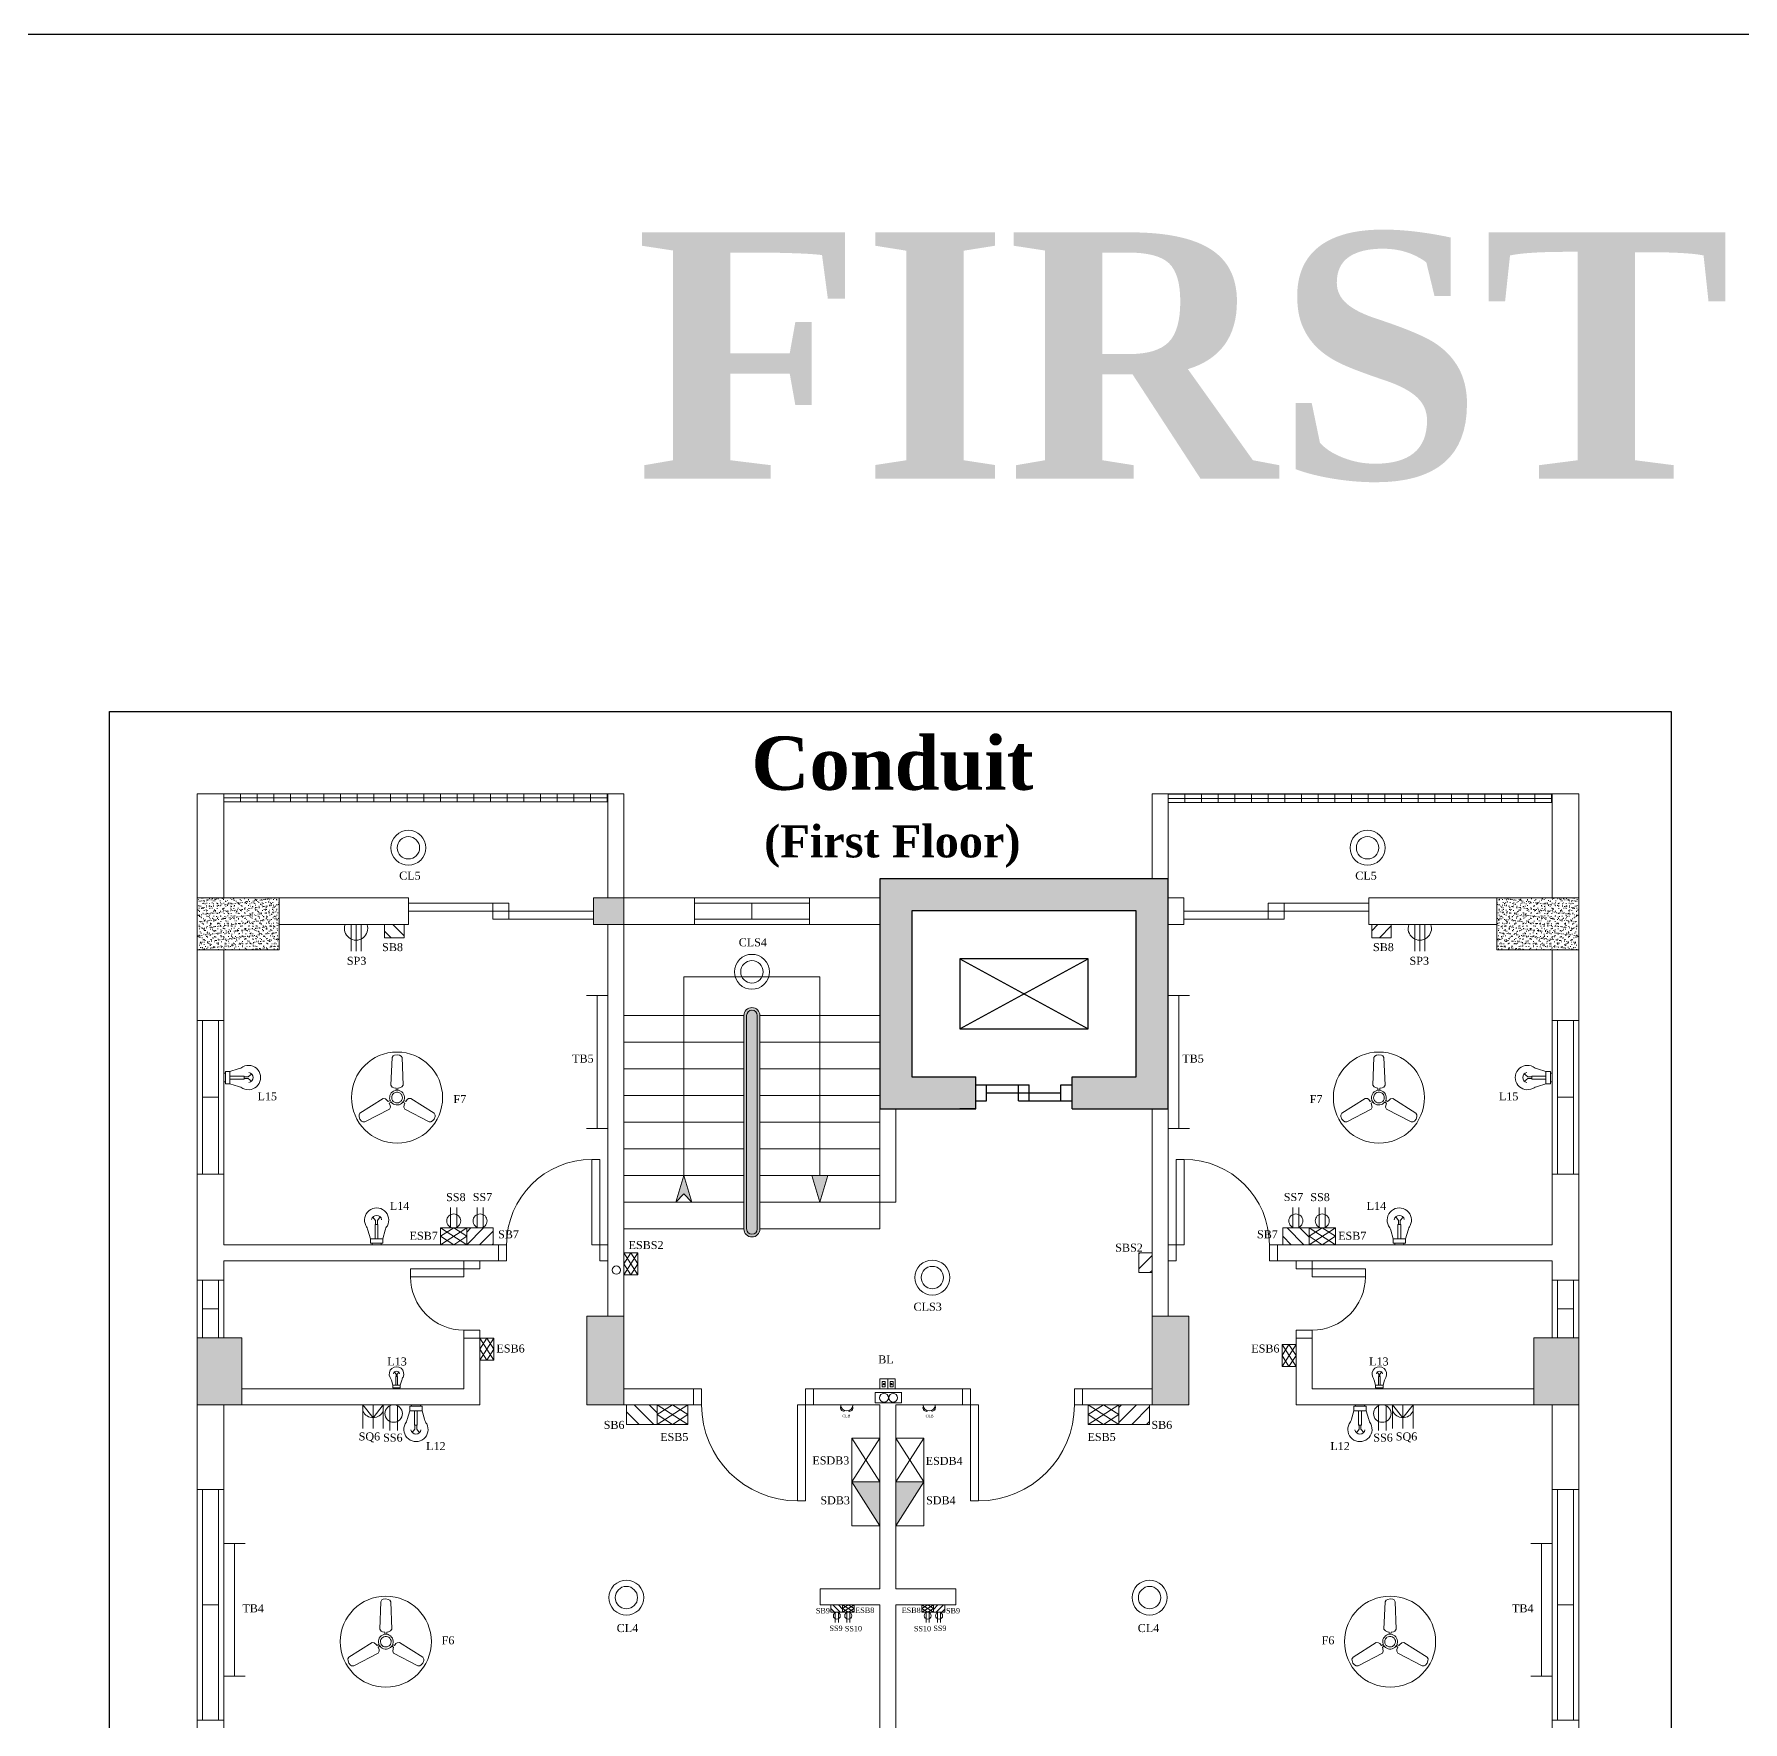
# Model space of a CAD drawing. Header units: inches. Extents: x -5775 to 2930, y 591 to 3437.
# Drawn here: x -4379 to -3738, y 1189 to 1822 of the extents above; entities that cross this region are included whole.
import ezdxf

# ---------------------------------------------------------------- set-up
doc = ezdxf.new("R2010")
doc.units = ezdxf.units.IN
doc.header["$LTSCALE"] = 20
doc.header["$MEASUREMENT"] = 0
doc.layers.get('0').update_dxf_attribs({"lineweight": 5})
for name, color, linetype, lineweight in [('apps', 6, 'Continuous', 5), ('Baranda', 251, 'Continuous', 5), ('Door', 32, 'Continuous', 5), ('Feature', 6, 'Continuous', 5), ('Fitting', 6, 'Continuous', 5), ('Pillar', 250, 'Continuous', 5), ('Stair', 65, 'Continuous', 5), ('Stair Handle', 39, 'Continuous', 5), ('Window', 32, 'Continuous', 5)]:
    doc.layers.add(name, color=color, linetype=linetype, lineweight=lineweight)
for name, color, linetype in [('Box Text', 25, 'Continuous'), ('Lift', 59, 'Continuous'), ('SpecialText', 4, 'Continuous'), ('Text', 250, 'Continuous')]:
    doc.layers.add(name, color=color, linetype=linetype)
doc.styles.get("Standard").update_dxf_attribs({"font": 'times.ttf', "height": 6})
pattern_1 = [(37.5, (-4061.4333, 1418.8442), (-0.11024, 3.37194), [0, -2.66, 0, -2.975, 0, -2.84375]), (7.5, (-4061.4333, 1418.844), (3.09711, 4.93876), [0, -1.435, 0, -2.3975, 0, -0.91875]), (327.5, (-4063.5858, 1418.8442), (5.44975, 0.009903), [0, -0.875, 0, -3.15, 0, -4.1125]), (317.5, (-4063.586, 1418.844), (5.26072, 1.53593), [0, -0.4375, 0, -2.065, 0, -2.3625])]
pattern_2 = [(315, (-205.471, 325.089), (3.977476, 3.977476), [])]

# ---------------------------------------------------------------- blocks, each defined once
blk = doc.blocks.new('Window1')
at = {"layer": 'Window'}
for p, q in [((36, 10), (-36, 10)), ((-36, 10), (-36, 0)), ((36, 8), (-36, 8)), ((0, 2), (0, 8)), ((36, 0), (36, 10)), ((-36, 2), (36, 2)), ((-36, 0), (36, 0))]:
    blk.add_line(p, q, dxfattribs=at)
blk = doc.blocks.new('Door2')
at = {"layer": 'Door'}
for points in [[(-6, 6), (-3, 6), (-3, 42), (-6, 42)], [(-45, 0), (-42, 0), (-42, 6), (-45, 6)], [(-3, 0), (0, 0), (0, 6), (-3, 6)]]:
    blk.add_lwpolyline(points, close=True, dxfattribs=at)
blk.add_arc((-6, 6), 36, 90, 180, dxfattribs=at)
blk = doc.blocks.new('Door4')
at = {"layer": 'Door'}
for points in [[(0, -3), (0, 0), (-6, 0), (-6, -3)], [(-26, -6), (-6, -6), (-6, -3), (-26, -3)], [(0, -29), (0, -26), (-6, -26), (-6, -29)]]:
    blk.add_lwpolyline(points, close=True, dxfattribs=at)
blk.add_arc((-6, -6), 20, 180, 270, dxfattribs=at)
blk = doc.blocks.new('Door1')
at = {"layer": 'Door'}
for points in [[(-6, 6), (-3, 6), (-3, 38), (-6, 38)], [(-41, 0), (-38, 0), (-38, 6), (-41, 6)], [(-3, 0), (0, 0), (0, 6), (-3, 6)]]:
    blk.add_lwpolyline(points, close=True, dxfattribs=at)
blk.add_arc((-6, 6), 32, 90, 180, dxfattribs=at)
blk = doc.blocks.new('Fan')
at = {"layer": 'apps'}
blk.add_circle((0, 0), 17.79, dxfattribs=at)
at = {"layer": 'Feature'}
for p, q in [((-1.94, 15.59), (-2.4, 4.83)), ((-1.53, 16.32), (-1.94, 15.59)), ((-1.01, 16.59), (-1.53, 16.32)), ((0, 16.75), (-1.01, 16.59)), ((0.92, 16.52), (0, 16.75)), ((1.59, 16.23), (0.92, 16.52)), ((1.95, 15.59), (1.59, 16.23)), ((2.39, 4.84), (1.95, 15.59)), ((-2.4, 4.83), (-1.88, 4.1)), ((-1.88, 4.1), (-1.31, 3.82)), ((-1.31, 3.82), (-0.36, 3.69)), ((-0.36, 3.69), (-0.35, 2.87)), ((0.37, 3.71), (0.98, 3.86)), ((0.37, 2.87), (0.37, 3.71)), ((0.98, 3.86), (1.83, 4.18)), ((1.83, 4.18), (2.39, 4.84)), ((-14.48, -6.11), (-14.85, -6.74)), ((-5.38, -0.35), (-14.48, -6.11)), ((-12.53, -9.47), (-2.99, -4.5)), ((-4.53, -0.5), (-5.38, -0.35)), ((-3.83, -1.08), (-4.53, -0.5)), ((-3.4, -1.54), (-3.83, -1.08)), ((-2.67, -1.11), (-3.4, -1.54)), ((-3.02, -2.16), (-2.31, -1.73)), ((-2.65, -3.04), (-3.02, -2.16)), ((-2.99, -4.5), (-2.61, -3.68)), ((-2.61, -3.68), (-2.65, -3.04)), ((2.3, -1.75), (3.03, -2.18)), ((3.38, -1.53), (2.66, -1.13)), ((2.85, -2.77), (2.7, -3.68)), ((2.7, -3.68), (3, -4.49)), ((3.03, -2.18), (2.85, -2.77)), ((3, -4.49), (12.53, -9.49)), ((3.96, -0.77), (3.38, -1.53)), ((4.49, -0.42), (3.96, -0.77)), ((5.39, -0.34), (4.49, -0.42)), ((14.47, -6.11), (5.39, -0.34)), ((14.9, -6.83), (14.47, -6.11)), ((-14.85, -6.74), (-14.76, -7.47)), ((-14.76, -7.47), (-14.51, -8.37)), ((-14.51, -8.37), (-13.86, -9.17)), ((-13.86, -9.17), (-13.37, -9.49)), ((-13.37, -9.49), (-12.53, -9.47)), ((12.53, -9.49), (13.26, -9.5)), ((13.26, -9.5), (13.85, -9.05)), ((13.85, -9.05), (14.5, -8.38)), ((14.5, -8.38), (14.87, -7.42)), ((14.87, -7.42), (14.9, -6.83))]:
    blk.add_line(p, q, dxfattribs=at)
blk.add_ellipse((0, 0), major_axis=(-2.25, -1.81), ratio=1, start_param=0.1099272146712063, end_param=6.393112521850792, dxfattribs=at)
blk.add_open_spline([(-1.48, -1.48), (-1.33, -1.62), (-1.16, -1.75), (-0.67, -2.01), (-0.32, -2.09), (0.38, -2.08), (0.73, -1.99), (1.33, -1.65), (1.59, -1.4), (1.96, -0.8), (2.07, -0.46), (2.1, 0.24), (2.03, 0.59), (1.73, 1.22), (1.5, 1.49), (0.93, 1.9), (0.6, 2.03), (-0.09, 2.12), (-0.45, 2.07), (-1.1, 1.81), (-1.39, 1.6), (-1.83, 1.06), (-1.99, 0.73), (-2.12, 0.05), (-2.09, -0.31), (-1.89, -0.96), (-1.71, -1.25), (-1.48, -1.48)], degree=3, knots=[0.109927, 0.109927, 0.109927, 0.109927, 0.4073, 0.4073, 0.908424, 0.908424, 1.409547, 1.409547, 1.91067, 1.91067, 2.411794, 2.411794, 2.912917, 2.912917, 3.414041, 3.414041, 3.915164, 3.915164, 4.416287, 4.416287, 4.917411, 4.917411, 5.418534, 5.418534, 5.919658, 5.919658, 6.393113, 6.393113, 6.393113, 6.393113], dxfattribs=at)
blk = doc.blocks.new('Bulb')
at = {"layer": 'Feature'}
for p, q in [((-2.03, -0.08), (-2.64, -0.08)), ((-2.64, -0.08), (-2.64, -1.8)), ((-2.64, -1.8), (1.98, -1.8)), ((-0.85, -1.8), (-0.85, -7.14)), ((0.23, -7.14), (0.19, -1.8)), ((1.98, -0.08), (1.3, -0.08)), ((1.98, -1.8), (1.98, -0.08)), ((-0.65, -8.62), (-1.71, -9.96)), ((-0.85, -7.14), (0.23, -7.14)), ((-0.65, -7.14), (-0.65, -8.62)), ((0.02, -7.14), (0.02, -8.62)), ((0.02, -8.62), (1.03, -9.88))]:
    blk.add_line(p, q, dxfattribs=at)
blk.add_lwpolyline([(-2.03, 0.48), (1.3, 0.48), (1.3, -0.08), (-2.03, -0.08)], close=True, dxfattribs=at)
for centre, radius, start, end in [((-7.1, -4.32), 3.57, 319.3254, 349.89892), ((7.2, -4.26), 4.27, 189.39451, 214.76339), ((-0.36, -8.77), 4.55, 152.26004, 27.13295), ((-0.35, -8.62), 1.9, 189.2667, 350.32038)]:
    blk.add_arc(centre, radius, start, end, dxfattribs=at)
at = {"layer": 'Fitting'}
for p, q in [((-2.64, -1.8), (-3.59, -4.95)), ((1.98, -1.8), (2.99, -4.96))]:
    blk.add_line(p, q, dxfattribs=at)
blk = doc.blocks.new('Tube Light')
at = {"layer": 'Feature'}
for p, q in [((-4, 0), (-8, 0)), ((-8, 0), (0, 0)), ((-4, -26.55), (-4, 0)), ((-4, 0), (-4, -49.79)), ((-4, -49.79), (-8, -49.79)), ((-8, -49.79), (0, -49.79)), ((-7, -49.79), (-7, -49.79))]:
    blk.add_line(p, q, dxfattribs=at)
blk = doc.blocks.new('Main Distribution Board')
at = {"layer": 'Feature'}
for p, q in [((0, 0), (-10.5, -16.45)), ((-10.5, 0), (0, -16.45))]:
    blk.add_line(p, q, dxfattribs=at)
at = {"layer": 'Fitting'}
for p, q in [((-10.5, -16.45), (-10.5, 0)), ((-10.5, 0), (0, 0)), ((0, 0), (0, -7.11)), ((0, -7.11), (0, -16.45)), ((0, -16.45), (-10.5, -16.45))]:
    blk.add_line(p, q, dxfattribs=at)
blk = doc.blocks.new('Meter Board')
at = {"layer": 'Feature', "color": 5}
blk.add_blockref('Main Distribution Board', (0, 0), dxfattribs=at)
blk = doc.blocks.new('Combined SBEMSB')
at = {"layer": 'Feature'}
h = blk.add_hatch(dxfattribs=at)
h.set_pattern_fill('ANSI31', color=256, scale=45, angle=270, style=0)
h.set_pattern_definition(pattern_2)
h.paths.add_polyline_path([(-10.5, -16.5), (0, -16.5), (0, -7.1), (0, 0), (-10.5, 0)])
at = {"layer": 'apps'}
for p, q in [((-10.5, -24.7), (-5.3, -16.5)), ((-5.3, -16.5), (0, -24.7)), ((-5.3, -32.9), (-10.5, -24.7)), ((0, -24.7), (-5.3, -32.9))]:
    blk.add_line(p, q, dxfattribs=at)
at = {"layer": 'Feature'}
for p, q in [((-10.5, -16.5), (-10.5, 0)), ((-10.5, 0), (0, 0)), ((0, 0), (0, -7.1)), ((-23.3, -6.3), (-10.9, -6.3)), ((-23.3, -10.1), (-10.9, -10.1)), ((-14.9, -6.3), (-18.8, -6.3)), ((-14.9, -10.1), (-18.8, -10.1)), ((0, -7.1), (0, -16.5)), ((0, -16.5), (-10.5, -16.5)), ((-23.3, -22.8), (-10.9, -22.8)), ((-23.3, -26.6), (-10.9, -26.6)), ((-14.9, -22.8), (-18.8, -22.8)), ((-14.9, -26.6), (-18.8, -26.6))]:
    blk.add_line(p, q, dxfattribs=at)
for centre in [(-14.9, -8.2), (-14.9, -24.7)]:
    blk.add_ellipse(centre, major_axis=(3.09, 3.09), ratio=1, start_param=2.35619449019234, end_param=8.639379797371927, dxfattribs=at)
at = {"layer": 'Feature', "color": 5}
blk.add_blockref('Meter Board', (0, -16.5), dxfattribs=at)
blk = doc.blocks.new('com2')
at = {"layer": 'Feature'}
h = blk.add_hatch(dxfattribs=at)
h.set_pattern_fill('ANSI31', color=256, scale=45, angle=270, style=0)
h.set_pattern_definition(pattern_2)
h.paths.add_polyline_path([(-10.5, -16.45), (0, -16.45), (0, -7.11), (0, 0), (-10.5, 0)])
at = {"layer": 'apps'}
for p, q in [((-10.5, -24.68), (-5.25, -16.45)), ((-5.25, -16.45), (0, -24.68)), ((-5.25, -32.91), (-10.5, -24.68)), ((0, -24.68), (-5.25, -32.91))]:
    blk.add_line(p, q, dxfattribs=at)
at = {"layer": 'Feature'}
for p, q in [((-10.5, -16.45), (-10.5, 0)), ((-10.5, 0), (0, 0)), ((0, 0), (0, -7.11)), ((0, -7.11), (0, -16.45)), ((0, -16.45), (-10.5, -16.45))]:
    blk.add_line(p, q, dxfattribs=at)
at = {"layer": 'Feature', "color": 5}
blk.add_blockref('Meter Board', (0, -16.45), dxfattribs=at)
blk = doc.blocks.new('Lower Socket')
at = {"layer": 'Feature'}
for p, q in [((-10, -2.23), (0.01, -2.23)), ((-5.82, -4.12), (-10, -4.12)), ((-10, -6.01), (0.01, -6.01)), ((0.01, -4.12), (-5.82, -4.12)), ((-1.45, -6.01), (-5.39, -6.01)), ((-1.45, -2.23), (-5.38, -2.23)), ((0.01, 0), (0.01, -8.24))]:
    blk.add_line(p, q, dxfattribs=at)
blk.add_ellipse((-1.45, -4.12), major_axis=(3.09, 3.09), ratio=1, start_param=6.728827, end_param=10.549932, dxfattribs=at)
blk = doc.blocks.new('ESDB')
at = {"layer": 'apps'}
blk.add_hatch(color=256, dxfattribs=at).paths.add_polyline_path([(0, 0), (-10.5, 0), (0, -16.45), (0, -7.11)])
at = {"layer": 'Feature'}
blk.add_line((-10.5, 0), (0, -16.45), dxfattribs=at)
at = {"layer": 'Fitting'}
for p, q in [((-10.5, -16.45), (-10.5, 0)), ((-10.5, 0), (0, 0)), ((0, 0), (0, -7.11)), ((0, -7.11), (0, -16.45)), ((0, -16.45), (-10.5, -16.45))]:
    blk.add_line(p, q, dxfattribs=at)
blk = doc.blocks.new('Switch Board')
at = {"layer": 'Feature'}
h = blk.add_hatch(dxfattribs=at)
h.set_pattern_fill('ANSI31', color=256, scale=45, angle=270, style=0)
h.set_pattern_definition(pattern_2)
h.paths.add_polyline_path([(-10.5, -16.45), (0, -16.45), (0, -7.11), (0, 0), (-10.5, 0)])
for p, q in [((-10.5, -16.45), (-10.5, 0)), ((-10.5, 0), (0, 0)), ((0, 0), (0, -7.11)), ((0, -7.11), (0, -16.45)), ((0, -16.45), (-10.5, -16.45))]:
    blk.add_line(p, q, dxfattribs=at)
blk = doc.blocks.new('2 Pin')
at = {"layer": 'Feature'}
for p, q in [((-12.83, 1.98), (-0.43, 1.98)), ((-4.37, 1.98), (-8.3, 1.98)), ((-12.83, -1.8), (-0.43, -1.8)), ((-4.37, -1.8), (-8.31, -1.8))]:
    blk.add_line(p, q, dxfattribs=at)
blk.add_ellipse((-4.37, 0.08), major_axis=(3.09, 3.09), ratio=1, start_param=2.35619449019234, end_param=8.639379797371927, dxfattribs=at)
blk = doc.blocks.new('Celling Fan')
at = {"layer": 'Feature', "lineweight": 5}
blk.add_ellipse((0, 0), major_axis=(3.09, 3.09), ratio=1, start_param=2.35619449019234, end_param=8.639379797371927, dxfattribs=at)
at = {"layer": 'Fitting'}
blk.add_circle((0, 0), 2.8, dxfattribs=at)
blk = doc.blocks.new('SDB')
at = {"layer": 'Feature', "color": 5}
blk.add_blockref('Main Distribution Board', (5.25, 8.23), dxfattribs=at)
blk = doc.blocks.new('Q')
at = {"layer": 'apps'}
h = blk.add_hatch(color=256, dxfattribs=at)
edge = h.paths.add_edge_path()
edge.add_line((-3.19, 0), (-3.47, 0))
edge.add_ellipse((-0.02, -0.53), major_axis=(-2.47, 2.47), ratio=1, start_angle=396.2697, end_angle=429.8093)
edge.add_line((-3.19, -2), (-3.19, 0))
edge = h.paths.add_edge_path()
edge.add_ellipse((-0.02, -0.53), major_axis=(-2.47, 2.47), ratio=1, start_angle=561.4193, end_angle=593.8721)
edge.add_line((3.44, 0.01), (3.19, 0.01))
edge.add_line((3.19, 0.01), (3.19, -1.93))
blk.add_line((-3.19, 0), (3.19, 0), dxfattribs=at)
at = {"layer": 'Feature'}
for p, q in [((-0.02, -4.03), (3.19, 0)), ((3.19, -7.37), (3.19, 0)), ((-3.19, -7.37), (-3.19, 0)), ((-3.19, 0), (-0.02, -4.03)), ((-0.02, 0), (-0.02, -4.03)), ((-0.02, -4.03), (-0.02, -7.37))]:
    blk.add_line(p, q, dxfattribs=at)
blk.add_ellipse((-0.02, -0.53), major_axis=(-2.47, 2.47), ratio=1, start_param=7.501587, end_param=9.798615, dxfattribs=at)
blk = doc.blocks.new('E Switch Board')
at = {"layer": 'apps'}
for p, q in [((-10.5, -8.2), (-5.3, 0)), ((-5.3, 0), (0, -8.2)), ((-5.3, -16.5), (-10.5, -8.2)), ((0, -8.2), (-5.3, -16.5))]:
    blk.add_line(p, q, dxfattribs=at)
at = {"layer": 'Feature', "color": 5}
blk.add_blockref('Meter Board', (0, 0), dxfattribs=at)
blk = doc.blocks.new('Bell')
at = {"layer": 'Feature'}
h = blk.add_hatch(color=256, dxfattribs=at)
h.paths.add_polyline_path([(-8.1, 3.5, 1), (-9.1, 3.5, 1)])
h.paths.add_polyline_path([(-2.4, 3.5, 1), (-3.4, 3.5, 1)])
blk.add_line((-8.6, 0), (-2.6, 0))
for p, q in [((-11.5, 0), (-11.5, 7.4)), ((-11.5, 7.4), (0, 7.4)), ((-5, 0), (-11.5, 0)), ((-8.6, 7.4), (-5.8, 7.4)), ((-5.8, 0), (-5.8, 7.4)), ((-5.8, 0), (-2.6, 0)), ((0, 0), (-5, 0)), ((0, 7.4), (0, 0))]:
    blk.add_line(p, q, dxfattribs=at)
for points in [[(-9.8, 5.6), (-7.6, 5.6), (-7.6, 1.4), (-9.8, 1.4)], [(-3.9, 5.5), (-1.7, 5.5), (-1.7, 1.4), (-3.9, 1.4)]]:
    blk.add_lwpolyline(points, close=True, dxfattribs=at)
for centre in [(-8.6, 3.5), (-2.9, 3.5)]:
    blk.add_circle(centre, 0.52, dxfattribs=at)

msp = doc.modelspace()

# ---------------------------------------------------------------- hatches: boundary and pattern name
at = {"layer": 'Baranda'}
h = msp.add_hatch(dxfattribs=at)
h.set_pattern_fill('GRATE', color=256, scale=50, style=0)
h.set_pattern_definition([(360, (-4307.4333, 1533.861), (4e-16, 1.5625), []), (90, (-4307.4333, 1533.861), (-6.25, 2e-15), [])])
h.paths.add_polyline_path([(-4163.43, 1536.86), (-4307.43, 1536.86), (-4307.43, 1533.86), (-4163.43, 1533.86)])
h = msp.add_hatch(dxfattribs=at)
h.set_pattern_fill('GRATE', color=256, scale=50, style=0)
h.set_pattern_definition([(360, (-3953.4333, 1533.6333), (4e-16, 1.5625), []), (90, (-3953.4333, 1533.633), (-6.25, 2e-15), [])])
h.paths.add_polyline_path([(-3809.43, 1533.63), (-3809.43, 1536.86), (-3953.43, 1536.86), (-3953.43, 1533.63)])
at = {"layer": 'Lift'}
h = msp.add_hatch(dxfattribs=at)
h.set_pattern_fill('AR-SAND', color=256, scale=1.75, style=0)
h.set_pattern_definition(pattern_1)
h.paths.add_polyline_path([(-4049.43, 1493.08), (-3965.43, 1493.08), (-3965.43, 1430.84), (-3989.43, 1430.84), (-3989.43, 1418.84), (-3953.43, 1418.84), (-3953.43, 1505.08), (-4061.43, 1505.08), (-4061.43, 1418.84), (-4025.43, 1418.84), (-4025.43, 1430.84), (-4049.43, 1430.84)])
h = msp.add_hatch(dxfattribs=at)
h.set_pattern_fill('AR-SAND', color=256, scale=1.75, style=0)
h.set_pattern_definition(pattern_1)
h.paths.add_polyline_path([(-4049.43, 1493.08), (-3965.43, 1493.08), (-3965.43, 1430.84), (-3989.43, 1430.84), (-3989.43, 1418.84), (-3953.43, 1418.84), (-3953.43, 1505.08), (-4061.43, 1505.08), (-4061.43, 1418.84), (-4025.43, 1418.84), (-4025.43, 1430.84), (-4049.43, 1430.84)])
at = {"layer": 'Pillar'}
h = msp.add_hatch(dxfattribs=at)
h.set_pattern_fill('AR-SAND', color=256, style=0)
h.set_pattern_definition([(37.5, (-4317.4333, 753.861), (-0.0629934, 1.9268238), [0, -1.52, 0, -1.7, 0, -1.625]), (7.5, (-4317.4333, 753.861), (1.769777, 2.822146), [0, -0.82, 0, -1.37, 0, -0.525]), (327.5, (-4318.6633, 753.861), (3.114142, 0.005659), [0, -0.5, 0, -1.8, 0, -2.35]), (317.5, (-4318.6633, 753.861), (3.006127, 0.8776756), [0, -0.25, 0, -1.18, 0, -1.35])])
h.paths.add_polyline_path([(-3799.43, 799.3), (-3830.09, 799.3), (-3830.09, 779.86), (-3799.43, 779.86)])
h.paths.add_polyline_path([(-3799.43, 990.59), (-3830.09, 990.59), (-3830.09, 971.15), (-3799.43, 971.15)])
h.paths.add_polyline_path([(-3929.43, 792.34), (-3942.88, 792.34), (-3942.88, 753.86), (-3929.43, 753.86)])
h.paths.add_polyline_path([(-3929.43, 983.86), (-3957.85, 983.86), (-3957.85, 977.86), (-3957.85, 969.64), (-3929.43, 969.64)])
h.paths.add_polyline_path([(-3799.43, 1333.03), (-3809.43, 1333.03), (-3816.22, 1333.03), (-3816.22, 1307.86), (-3799.43, 1307.86)])
h.paths.add_polyline_path([(-3945.58, 1341.09), (-3959.43, 1341.09), (-3959.43, 1313.86), (-3959.43, 1307.86), (-3953.43, 1307.86), (-3945.58, 1307.86)])
h.paths.add_polyline_path([(-4157.43, 1497.86), (-4168.89, 1497.86), (-4168.89, 1487.86), (-4157.43, 1487.86)])
h.paths.add_polyline_path([(-4300.64, 1333.03), (-4317.43, 1333.03), (-4317.43, 1307.86), (-4300.64, 1307.86)])
h.paths.add_polyline_path([(-4157.43, 1341.09), (-4171.28, 1341.09), (-4171.28, 1307.86), (-4163.43, 1307.86), (-4157.43, 1307.86), (-4157.43, 1313.86)])
h.paths.add_polyline_path([(-4286.78, 990.59), (-4317.43, 990.59), (-4317.43, 971.15), (-4286.78, 971.15)])
h.paths.add_polyline_path([(-4159.01, 983.86), (-4187.43, 983.86), (-4187.43, 969.64), (-4159.01, 969.64)])
h.paths.add_polyline_path([(-4286.78, 799.3), (-4317.43, 799.3), (-4317.43, 779.86), (-4286.78, 779.86)])
h.paths.add_polyline_path([(-4173.98, 792.34), (-4187.43, 792.34), (-4187.43, 753.86), (-4173.98, 753.86)])
h = msp.add_hatch(dxfattribs=at)
h.set_pattern_fill('AR-SAND', color=256, style=0)
h.set_pattern_definition([(37.5, (-4317.347, 1478.419), (-0.06299, 1.926824), [0, -1.52, 0, -1.7, 0, -1.625]), (7.5, (-4317.347, 1478.419), (1.76978, 2.82215), [0, -0.82, 0, -1.37, 0, -0.525]), (327.5, (-4318.577, 1478.419), (3.11414, 0.00566), [0, -0.5, 0, -1.8, 0, -2.35]), (317.5, (-4318.577, 1478.419), (3.00613, 0.87768), [0, -0.25, 0, -1.18, 0, -1.35])])
h.paths.add_polyline_path([(-4317.35, 1478.42), (-4286.69, 1478.42), (-4286.69, 1497.86), (-4317.35, 1497.86)])
h = msp.add_hatch(dxfattribs=at)
h.set_pattern_fill('AR-SAND', color=256, style=0)
h.set_pattern_definition([(142.5, (-3799.5196, 1478.419), (0.06299, 1.926824), [0, -1.52, 0, -1.7, 0, -1.625]), (172.5, (-3799.5196, 1478.419), (-1.76978, 2.82215), [0, -0.82, 0, -1.37, 0, -0.525]), (212.5, (-3798.2896, 1478.419), (-3.11414, 0.00566), [0, -0.5, 0, -1.8, 0, -2.35]), (222.5, (-3798.2896, 1478.419), (-3.00613, 0.87768), [0, -0.25, 0, -1.18, 0, -1.35])])
h.paths.add_polyline_path([(-3799.52, 1478.42), (-3799.52, 1497.86), (-3830.17, 1497.86), (-3830.17, 1478.42)])
at = {"layer": 'Stair Handle'}
for points in [[(-4106.43, 1453.78, 1), (-4112.43, 1453.78), (-4112.43, 1373.78, 1), (-4106.43, 1373.78)], [(-4106.43, 1453.78, 1), (-4112.43, 1453.78), (-4112.43, 1373.78, 1), (-4106.43, 1373.78)], [(-4134.93, 1393.78), (-4137.93, 1383.78), (-4134.93, 1386.96), (-4131.93, 1383.78)], [(-4134.93, 1393.78), (-4137.93, 1383.78), (-4134.93, 1386.96), (-4131.93, 1383.78)], [(-4080.93, 1393.78), (-4083.93, 1393.78), (-4086.93, 1393.78), (-4083.93, 1383.78)], [(-4080.93, 1393.78), (-4083.93, 1393.78), (-4086.93, 1393.78), (-4083.93, 1383.78)]]:
    msp.add_hatch(color=256, dxfattribs=at).paths.add_polyline_path(points)

# ---------------------------------------------------------------- linework, layer by layer
for p, q in [((-4317.43, 1536.86), (-4317.43, 1497.86)), ((-4317.43, 1536.86), (-4307.43, 1536.86)), ((-4307.43, 1536.86), (-4307.43, 1497.86)), ((-4163.43, 1524.86), (-4163.43, 1536.86)), ((-4163.43, 1536.86), (-4157.43, 1536.86)), ((-4157.43, 1536.86), (-4157.43, 1524.86)), ((-3959.43, 1524.86), (-3959.43, 1536.86)), ((-3959.43, 1536.86), (-3953.43, 1536.86)), ((-3953.43, 1536.86), (-3953.43, 1524.86)), ((-3799.43, 1536.86), (-3809.43, 1536.86)), ((-3809.43, 1536.86), (-3809.43, 1497.86)), ((-3799.43, 1536.86), (-3799.43, 1497.86)), ((-4163.43, 1524.86), (-4163.43, 1497.86)), ((-4157.43, 1524.86), (-4157.43, 1497.86)), ((-3959.43, 1524.86), (-3959.43, 1505.08)), ((-3953.43, 1524.86), (-3953.43, 1497.86)), ((-4307.43, 1497.86), (-4317.43, 1497.86)), ((-4238.25, 1497.86), (-4307.43, 1497.86)), ((-4238.25, 1497.86), (-4252.43, 1497.86)), ((-4238.25, 1487.86), (-4238.25, 1497.86)), ((-4071.43, 1497.86), (-4157.43, 1497.86)), ((-4071.43, 1497.86), (-4061.43, 1497.86)), ((-4061.43, 1497.86), (-4061.43, 1383.78)), ((-4061.43, 1497.86), (-4061.43, 1383.78)), ((-3947.52, 1497.86), (-3953.43, 1497.86)), ((-3947.52, 1497.86), (-3947.52, 1487.86)), ((-3875.79, 1497.86), (-3878.16, 1497.86)), ((-3878.16, 1497.86), (-3878.16, 1487.86)), ((-3830.17, 1497.86), (-3875.79, 1497.86)), ((-3858.43, 1497.86), (-3809.43, 1497.86)), ((-3809.43, 1497.86), (-3799.52, 1497.86)), ((-4258.43, 1487.86), (-4286.69, 1487.86)), ((-4252.43, 1487.86), (-4258.43, 1487.86)), ((-4252.43, 1487.86), (-4238.25, 1487.86)), ((-4163.43, 1487.86), (-4163.43, 1367.86)), ((-4071.43, 1487.86), (-4157.43, 1487.86)), ((-4157.43, 1487.86), (-4157.43, 1313.86)), ((-4157.43, 1487.86), (-4157.43, 1313.86)), ((-4071.43, 1487.86), (-4061.43, 1487.86)), ((-3953.43, 1487.86), (-3953.43, 1367.86)), ((-3953.43, 1487.86), (-3947.52, 1487.86)), ((-3878.16, 1487.86), (-3875.79, 1487.86)), ((-3875.79, 1487.86), (-3858.43, 1487.86)), ((-3858.43, 1487.86), (-3830.17, 1487.86)), ((-3864.91, 1485.86), (-3864.91, 1485.86)), ((-4317.43, 1478.42), (-4317.43, 727.86)), ((-4307.43, 1478.42), (-4307.43, 1367.86)), ((-3809.43, 1478.42), (-3809.43, 1367.86)), ((-3799.43, 1478.42), (-3799.43, 727.86)), ((-4055.43, 1418.84), (-4055.43, 1383.78)), ((-3959.43, 1418.84), (-3959.43, 1313.86)), ((-4061.43, 1383.78), (-4055.43, 1383.78)), ((-4061.43, 1383.78), (-4055.43, 1383.78)), ((-4307.43, 1367.86), (-4201.43, 1367.86)), ((-4211.43, 1367.86), (-4201.43, 1367.86)), ((-4169.43, 1367.86), (-4163.43, 1367.86)), ((-4169.43, 1367.86), (-4163.43, 1367.86)), ((-3947.43, 1367.86), (-3953.43, 1367.86)), ((-3947.43, 1367.86), (-3953.43, 1367.86)), ((-3809.43, 1367.86), (-3915.43, 1367.86)), ((-3905.43, 1367.86), (-3915.43, 1367.86)), ((-4307.43, 1361.86), (-4307.43, 1333.03)), ((-4307.43, 1361.86), (-4217.43, 1361.86)), ((-4217.43, 1361.86), (-4217.43, 1355.86)), ((-4211.43, 1361.86), (-4211.43, 1358.86)), ((-4211.43, 1361.86), (-4201.43, 1361.86)), ((-4166.43, 1361.86), (-4163.43, 1361.86)), ((-4163.43, 1361.86), (-4163.43, 1341.09)), ((-3953.43, 1361.86), (-3953.43, 1341.09)), ((-3950.43, 1361.86), (-3953.43, 1361.86)), ((-3905.43, 1361.86), (-3915.43, 1361.86)), ((-3905.43, 1361.86), (-3905.43, 1358.86)), ((-3899.43, 1361.86), (-3899.43, 1355.86)), ((-3809.43, 1361.86), (-3899.43, 1361.86)), ((-3809.43, 1361.86), (-3809.43, 1333.03)), ((-4217.43, 1335.86), (-4217.43, 1313.86)), ((-4211.43, 1335.86), (-4211.43, 1307.86)), ((-3905.43, 1335.86), (-3905.43, 1307.86)), ((-3899.43, 1335.86), (-3899.43, 1313.86)), ((-4300.64, 1313.86), (-4217.43, 1313.86)), ((-4157.43, 1313.86), (-4131.34, 1313.86)), ((-4131.34, 1313.86), (-4128.34, 1313.86)), ((-4089.34, 1313.86), (-4086.34, 1313.86)), ((-4086.34, 1313.86), (-4058.55, 1313.86)), ((-4030.53, 1313.86), (-4058.55, 1313.86)), ((-4027.53, 1313.86), (-4030.53, 1313.86)), ((-3985.53, 1313.86), (-3988.53, 1313.86)), ((-3959.43, 1313.86), (-3985.53, 1313.86)), ((-3816.22, 1313.86), (-3899.43, 1313.86)), ((-4307.43, 1307.86), (-4307.43, 1157.86)), ((-4307.43, 1307.86), (-4211.43, 1307.86)), ((-4157.43, 1307.86), (-4131.34, 1307.86)), ((-4131.34, 1307.86), (-4128.34, 1307.86)), ((-4092.34, 1307.86), (-4086.34, 1307.86)), ((-4086.34, 1307.86), (-4061.43, 1307.86)), ((-4063.28, 1312.49), (-4053.23, 1312.49)), ((-4063.28, 1308.6), (-4063.28, 1312.49)), ((-4053.32, 1308.6), (-4063.28, 1308.6)), ((-4061.43, 1307.86), (-4061.43, 1238.86)), ((-4055.43, 1307.86), (-4055.43, 1238.86)), ((-4030.53, 1307.86), (-4055.43, 1307.86)), ((-4053.32, 1312.49), (-4053.32, 1308.6)), ((-4024.53, 1307.86), (-4030.53, 1307.86)), ((-3985.53, 1307.86), (-3988.53, 1307.86)), ((-3959.43, 1307.86), (-3985.53, 1307.86)), ((-3809.43, 1307.86), (-3905.43, 1307.86)), ((-3809.43, 1307.86), (-3809.43, 1157.86)), ((-4083.84, 1232.86), (-4083.84, 1238.86)), ((-4083.84, 1238.86), (-4061.43, 1238.86)), ((-4033.02, 1238.86), (-4055.43, 1238.86)), ((-4033.02, 1232.86), (-4033.02, 1238.86)), ((-4061.43, 1232.86), (-4083.84, 1232.86)), ((-4061.43, 1232.86), (-4061.43, 983.86)), ((-4055.43, 1232.86), (-4055.43, 983.86)), ((-4055.43, 1232.86), (-4033.02, 1232.86))]:
    msp.add_line(p, q)
for centre, radius in [((-4160.28, 1358.37), 1.56), ((-4059.93, 1310.52), 1.64), ((-4056.49, 1310.52), 1.64)]:
    msp.add_circle(centre, radius)
at = {"layer": 'Baranda'}
for p, q in [((-4307.43, 1536.86), (-4163.43, 1536.86)), ((-4307.43, 1533.86), (-4163.43, 1533.86)), ((-3809.43, 1536.86), (-3953.43, 1536.86)), ((-3809.43, 1533.63), (-3953.43, 1533.63))]:
    msp.add_line(p, q, dxfattribs=at)
at = {"layer": 'Box Text'}
msp.add_lwpolyline([(-4350.3, 1567.77), (-3764.76, 1567.77), (-3764.76, 696.94), (-4350.3, 696.94)], close=True, dxfattribs=at)
at = {"layer": 'Door'}
for p, q in [((-4238.25, 1495.86), (-4203.57, 1495.86)), ((-4238.25, 1492.86), (-4238.25, 1495.86)), ((-4238.25, 1492.86), (-4168.89, 1492.86)), ((-4206.57, 1495.86), (-4206.57, 1489.86)), ((-4200.57, 1495.86), (-4203.57, 1495.86)), ((-4200.57, 1489.86), (-4200.57, 1495.86)), ((-4168.89, 1492.86), (-4168.89, 1489.86)), ((-3878.16, 1492.86), (-3947.52, 1492.86)), ((-3947.52, 1492.86), (-3947.52, 1489.86)), ((-3915.84, 1489.86), (-3915.84, 1495.86)), ((-3915.84, 1495.86), (-3912.84, 1495.86)), ((-3878.16, 1495.86), (-3912.84, 1495.86)), ((-3909.84, 1495.86), (-3909.84, 1489.86)), ((-3878.16, 1492.86), (-3878.16, 1495.86)), ((-3878.16, 1495.86), (-3878.16, 1492.86)), ((-4206.57, 1489.86), (-4203.57, 1489.86)), ((-4203.57, 1489.86), (-4168.89, 1489.86)), ((-4203.57, 1489.86), (-4200.57, 1489.86)), ((-3912.84, 1489.86), (-3947.52, 1489.86)), ((-3912.84, 1489.86), (-3915.84, 1489.86)), ((-3909.84, 1489.86), (-3912.84, 1489.86))]:
    msp.add_line(p, q, dxfattribs=at)
at = {"layer": 'Fitting'}
for centre, radius, start, end in [((-4074.82, 1306.8), 1.4, 169.61699, 268.44088), ((-4073.88, 1307.86), 2.31, 180, 0), ((-4072.95, 1306.8), 1.4, 256.71171, 10.50691), ((-4043.92, 1306.8), 1.4, 169.49309, 283.28829), ((-4042.98, 1307.86), 2.31, 180, 0), ((-4042.05, 1306.8), 1.4, 271.55912, 10.38301)]:
    msp.add_arc(centre, radius, start, end, dxfattribs=at)
at = {"layer": 'Lift'}
for p, q in [((-4061.43, 1505.08), (-4061.43, 1418.84)), ((-3953.43, 1505.08), (-4061.43, 1505.08)), ((-4061.43, 1505.08), (-4061.43, 1418.84)), ((-3953.43, 1418.84), (-3953.43, 1505.08)), ((-4049.43, 1493.08), (-4049.43, 1430.84)), ((-3965.43, 1493.08), (-4049.43, 1493.08)), ((-3965.43, 1430.84), (-3965.43, 1493.08)), ((-4031.43, 1475.08), (-4031.43, 1448.84)), ((-3983.43, 1475.08), (-4031.43, 1475.08)), ((-4031.43, 1448.84), (-3983.43, 1475.08)), ((-4031.43, 1475.08), (-3983.43, 1448.84)), ((-3983.43, 1448.84), (-3983.43, 1475.08)), ((-4031.43, 1448.84), (-3983.43, 1448.84)), ((-3989.43, 1448.84), (-3983.43, 1448.84)), ((-4049.43, 1430.84), (-4025.43, 1430.84)), ((-4025.43, 1418.84), (-4025.43, 1430.84)), ((-3989.43, 1430.84), (-3965.43, 1430.84)), ((-3989.43, 1418.84), (-3989.43, 1430.84)), ((-4025.43, 1427.84), (-4021.55, 1427.84)), ((-4021.55, 1421.84), (-4021.55, 1427.84)), ((-4021.55, 1427.84), (-4005.55, 1427.84)), ((-4021.55, 1424.84), (-4005.55, 1424.84)), ((-4009.55, 1421.84), (-4009.55, 1427.84)), ((-4005.55, 1421.84), (-4005.55, 1427.84)), ((-4005.55, 1424.84), (-3993.56, 1424.84)), ((-3993.56, 1427.84), (-3989.43, 1427.84)), ((-3993.56, 1421.84), (-3993.56, 1427.84)), ((-4061.43, 1418.84), (-4025.43, 1418.84)), ((-4061.43, 1418.84), (-4025.43, 1418.84)), ((-4025.43, 1418.84), (-4031.43, 1418.84)), ((-4031.43, 1418.84), (-4025.43, 1418.84)), ((-4025.43, 1421.84), (-4021.55, 1421.84)), ((-4009.55, 1421.84), (-3993.56, 1421.84)), ((-3993.56, 1421.84), (-3989.43, 1421.84)), ((-3989.43, 1418.84), (-3953.43, 1418.84))]:
    msp.add_line(p, q, dxfattribs=at)
at = {"layer": 'Pillar'}
for p, q in [((-4317.43, 1497.86), (-4286.69, 1497.86)), ((-4317.43, 1497.86), (-4317.43, 1478.42)), ((-4286.69, 1497.86), (-4286.69, 1478.42)), ((-4157.43, 1497.86), (-4168.89, 1497.86)), ((-4168.89, 1497.86), (-4168.89, 1487.86)), ((-4157.43, 1487.86), (-4157.43, 1497.86)), ((-3799.43, 1497.86), (-3830.17, 1497.86)), ((-3830.17, 1497.86), (-3830.17, 1478.42)), ((-3799.43, 1497.86), (-3799.43, 1478.42)), ((-4168.89, 1487.86), (-4157.43, 1487.86)), ((-4286.69, 1478.42), (-4317.43, 1478.42)), ((-3830.17, 1478.42), (-3799.43, 1478.42)), ((-4171.28, 1307.86), (-4171.28, 1341.09)), ((-4171.28, 1341.09), (-4157.43, 1341.09)), ((-4157.43, 1341.09), (-4157.43, 1313.86)), ((-3945.58, 1341.09), (-3959.43, 1341.09)), ((-3959.43, 1341.09), (-3959.43, 1313.86)), ((-3945.58, 1307.86), (-3945.58, 1341.09)), ((-4317.43, 1333.03), (-4300.64, 1333.03)), ((-4317.43, 1307.86), (-4317.43, 1333.03)), ((-4300.64, 1333.03), (-4300.64, 1307.86)), ((-3799.43, 1333.03), (-3816.22, 1333.03)), ((-3816.22, 1333.03), (-3816.22, 1307.86)), ((-3799.43, 1307.86), (-3799.43, 1333.03)), ((-4157.43, 1313.86), (-4157.43, 1307.86)), ((-3959.43, 1313.86), (-3959.43, 1307.86)), ((-4300.64, 1307.86), (-4317.43, 1307.86)), ((-4163.43, 1307.86), (-4171.28, 1307.86)), ((-4163.43, 1307.86), (-4157.43, 1307.86)), ((-3953.43, 1307.86), (-3959.43, 1307.86)), ((-3953.43, 1307.86), (-3945.58, 1307.86)), ((-3816.22, 1307.86), (-3799.43, 1307.86))]:
    msp.add_line(p, q, dxfattribs=at)
at = {"layer": 'SpecialText'}
msp.add_lwpolyline([(-5775.24, 1821.65), (-1536.2, 1821.65), (-1536.2, 591.27), (-5775.24, 591.27)], close=True, dxfattribs=at)
at = {"layer": 'Stair'}
for p, q in [((-4112.43, 1453.78), (-4157.43, 1453.78)), ((-4106.43, 1453.78), (-4061.43, 1453.78)), ((-4112.43, 1443.78), (-4157.43, 1443.78)), ((-4106.43, 1443.78), (-4061.43, 1443.78)), ((-4112.43, 1433.78), (-4157.43, 1433.78)), ((-4106.43, 1433.78), (-4061.43, 1433.78)), ((-4112.43, 1423.78), (-4157.43, 1423.78)), ((-4106.43, 1423.78), (-4061.43, 1423.78)), ((-4112.43, 1413.78), (-4157.43, 1413.78)), ((-4106.43, 1413.78), (-4061.43, 1413.78)), ((-4112.43, 1403.78), (-4157.43, 1403.78)), ((-4106.43, 1403.78), (-4061.43, 1403.78)), ((-4112.43, 1393.78), (-4157.43, 1393.78)), ((-4106.43, 1393.78), (-4061.43, 1393.78)), ((-4083.93, 1393.78), (-4086.93, 1393.78)), ((-4083.93, 1393.78), (-4086.93, 1393.78)), ((-4083.93, 1393.78), (-4080.93, 1393.78)), ((-4112.43, 1383.78), (-4157.43, 1383.78)), ((-4134.93, 1383.78), (-4137.93, 1383.78)), ((-4134.93, 1383.78), (-4131.93, 1383.78)), ((-4134.93, 1383.78), (-4131.93, 1383.78)), ((-4106.43, 1383.78), (-4061.43, 1383.78)), ((-4061.43, 1373.78), (-4061.43, 1383.78)), ((-4112.43, 1373.78), (-4157.43, 1373.78)), ((-4106.43, 1373.78), (-4061.43, 1373.78))]:
    msp.add_line(p, q, dxfattribs=at)
at = {"layer": 'Stair Handle'}
for p, q in [((-4134.93, 1393.78), (-4134.93, 1468.31)), ((-4134.93, 1468.31), (-4083.93, 1468.31)), ((-4134.93, 1393.78), (-4134.93, 1468.31)), ((-4083.93, 1468.31), (-4083.93, 1393.78)), ((-4083.93, 1468.31), (-4083.93, 1393.78)), ((-4112.43, 1453.78), (-4112.43, 1373.78)), ((-4112.43, 1453.78), (-4112.43, 1373.78)), ((-4111.43, 1453.78), (-4111.43, 1373.78)), ((-4111.43, 1453.78), (-4111.43, 1373.78)), ((-4107.43, 1453.78), (-4107.43, 1373.78)), ((-4107.43, 1453.78), (-4107.43, 1373.78)), ((-4106.43, 1453.78), (-4106.43, 1373.78)), ((-4106.43, 1453.78), (-4106.43, 1373.78)), ((-4137.93, 1383.78), (-4134.93, 1393.78)), ((-4137.93, 1383.78), (-4134.93, 1393.78)), ((-4131.93, 1383.78), (-4134.93, 1393.78)), ((-4131.93, 1383.78), (-4134.93, 1393.78)), ((-4086.93, 1393.78), (-4083.93, 1383.78)), ((-4086.93, 1393.78), (-4083.93, 1383.78)), ((-4080.93, 1393.78), (-4083.93, 1383.78)), ((-4080.93, 1393.78), (-4083.93, 1383.78)), ((-4134.93, 1386.96), (-4137.93, 1383.78)), ((-4134.93, 1386.96), (-4137.93, 1383.78)), ((-4134.93, 1386.96), (-4131.93, 1383.78)), ((-4134.93, 1386.96), (-4131.93, 1383.78))]:
    msp.add_line(p, q, dxfattribs=at)
for centre, radius, start, end in [((-4109.43, 1453.78), 3, 0, 180), ((-4109.43, 1453.78), 3, 0, 180), ((-4109.43, 1453.78), 2, 0, 180), ((-4109.43, 1453.78), 2, 0, 180), ((-4109.43, 1373.78), 3, 180, 0), ((-4109.43, 1373.78), 3, 180, 0), ((-4109.43, 1373.78), 2, 180, 0), ((-4109.43, 1373.78), 2, 180, 0)]:
    msp.add_arc(centre, radius, start, end, dxfattribs=at)

# ---------------------------------------------------------------- block references
for name, p, xscale, rotation in [('Window1', (-4307.43, 1423.14), 0.8000000000924956, 90), ('Window1', (-3809.43, 1423.14), -0.8000000000924956, 270), ('Door2', (-4086.34, 1313.86), -1, 180)]:
    msp.add_blockref(name, p, dxfattribs=dict(xscale=xscale, rotation=rotation))
msp.add_blockref('Door1', (-4163.43, 1361.86))
at = {"xscale": -1}
msp.add_blockref('Door1', (-3953.43, 1361.86), dxfattribs=at)
at = {"rotation": 180}
msp.add_blockref('Door2', (-4030.53, 1313.86), dxfattribs=at)
at = {"layer": 'Door'}
msp.add_blockref('Door4', (-4211.43, 1361.86), dxfattribs=at)
at = {"layer": 'Door', "xscale": -1}
msp.add_blockref('Door4', (-3905.43, 1361.86), dxfattribs=at)
at = {"layer": 'Fitting'}
for name, p, xscale, yscale, zscale in [('Celling Fan', (-4238.25, 1516.67), 1.500000000174623, 1.500000000174623, 1.500000000174), ('Celling Fan', (-3878.62, 1516.67), -1.500000000174623, 1.500000000174623, 1.500000000174), ('Celling Fan', (-4109.43, 1470.17), 1.500000000174623, 1.500000000174623, 1.500000000174), ('Fan', (-4242.5, 1423.03), 0.9600000001119042, 0.9600000001119042, 0.96000000011136), ('Fan', (-3874.36, 1423.03), -0.9600000001119042, 0.9600000001119042, 0.96000000011136), ('E Switch Board', (-4152.18, 1364.81), 0.5000000000582077, 0.5000000000582077, 0.500000000058), ('Celling Fan', (-4041.8, 1355.56), -1.500000000174623, 1.500000000174623, 1.500000000174), ('E Switch Board', (-4206.18, 1332.86), 0.5000000000582077, 0.5000000000582077, 0.500000000058), ('E Switch Board', (-3905.43, 1330.47), 0.5000000000582077, 0.5000000000582077, 0.500000000058), ('Bell', (-4061.43, 1313.86), -0.5, 0.5, 0.5), ('Q', (-4251.47, 1307.86), 1.200000000138971, 1.200000000138971, 1.2000000001392), ('Q', (-3865.4, 1307.86), -1.200000000138971, 1.200000000138971, 1.2000000001392), ('Celling Fan', (-4156.52, 1235.58), 1.500000000174623, 1.500000000174623, 1.500000000174), ('Celling Fan', (-3960.34, 1235.58), -1.500000000174623, 1.500000000174623, 1.500000000174), ('Fan', (-4246.7, 1219.08), 0.9600000001119042, 0.9600000001119042, 0.96000000011136), ('Fan', (-3870.17, 1219.08), -0.9600000001119042, 0.9600000001119042, 0.96000000011136)]:
    msp.add_blockref(name, p, dxfattribs=dict(at, xscale=xscale, yscale=yscale, zscale=zscale))
for name, p, rotation in [('Lower Socket', (-4261.96, 1487.86), 90), ('Bulb', (-3809.92, 1430.18), 270)]:
    msp.add_blockref(name, p, dxfattribs=dict(at, rotation=rotation))
at = {"layer": 'Fitting', "yscale": 0.3000000000356522}
for p, xscale in [((-4239.8, 1487.86), 0.7000000000807631), ((-3877.06, 1487.86), -0.7000000000807631)]:
    msp.add_blockref('Switch Board', p, dxfattribs=dict(at, xscale=xscale))
at = {"layer": 'Fitting', "xscale": -1}
for name, p, rotation in [('Lower Socket', (-3854.91, 1487.86), 270), ('Bulb', (-4306.95, 1430.18), 90)]:
    msp.add_blockref(name, p, dxfattribs=dict(at, rotation=rotation))
at = {"layer": 'Fitting'}
for name, p in [('Tube Light', (-4163.43, 1461.24)), ('Bulb', (-3881.11, 1307.38)), ('SDB', (-4066.69, 1287.19)), ('ESDB', (-4061.43, 1278.96)), ('Tube Light', (-4299.43, 1255.88))]:
    msp.add_blockref(name, p, dxfattribs=at)
at = {"layer": 'Fitting', "xscale": -1}
for name, p in [('Tube Light', (-3953.43, 1461.24)), ('Bulb', (-4235.76, 1307.38)), ('SDB', (-4050.18, 1287.19)), ('ESDB', (-4055.43, 1278.96)), ('Tube Light', (-3817.43, 1255.88))]:
    msp.add_blockref(name, p, dxfattribs=at)
at = {"layer": 'Fitting', "color": 3, "rotation": 180}
msp.add_blockref('Bulb', (-4250.51, 1368.34), dxfattribs=at)
at = {"layer": 'Fitting'}
for name, p, xscale, yscale, zscale, rotation in [('Combined SBEMSB', (-4206.43, 1367.86), 0.6000000000694854, 0.6000000000694854, 0.6000000000696, 270), ('Combined SBEMSB', (-3910.43, 1367.86), -0.6000000000694854, 0.6000000000694854, 0.6000000000696, 90), ('Bulb', (-4242.47, 1314.15), -0.6000000000694854, 0.6000000000694854, 0.6000000000696, 180), ('Bulb', (-3874.4, 1314.15), 0.6000000000694854, 0.6000000000694854, 0.6000000000696, 180), ('2 Pin', (-4243.7, 1307.86), 0.7500000000868567, 0.7500000000873115, 0.7500000000870001, 90), ('com2', (-4156.47, 1300.51), -0.7000000000812179, 0.7000000000807631, 0.7000000000811999, 90), ('com2', (-3960.39, 1300.51), 0.7000000000812179, 0.7000000000807631, 0.7000000000811999, 270), ('2 Pin', (-3873.16, 1307.86), -0.7500000000868567, 0.7500000000873115, 0.7500000000870001, 270), ('com2', (-4079.8, 1230.1), -0.2625000000302862, 0.2625000000298314, 0.26250000003045, 90), ('com2', (-4037.07, 1230.1), 0.2625000000302862, 0.2625000000298314, 0.26250000003045, 270)]:
    msp.add_blockref(name, p, dxfattribs=dict(at, xscale=xscale, yscale=yscale, zscale=zscale, rotation=rotation))
at = {"layer": 'Fitting', "color": 3, "xscale": -1, "rotation": 180}
msp.add_blockref('Bulb', (-3866.36, 1368.34), dxfattribs=at)
at = {"layer": 'Fitting', "xscale": 0.7000000000812179, "yscale": 0.3000000000356522, "rotation": 270}
msp.add_blockref('Switch Board', (-3959.43, 1357.46), dxfattribs=at)
at = {"layer": 'Fitting', "color": 3, "yscale": 0.3000000000356522, "zscale": 0.3000000000348}
for p, xscale, rotation in [((-4077.58, 1230.1), 0.3000000000347427, 90), ((-4073.32, 1230.1), 0.3000000000347427, 90), ((-4043.55, 1230.1), -0.3000000000347427, 270), ((-4039.28, 1230.1), -0.3000000000347427, 270)]:
    msp.add_blockref('2 Pin', p, dxfattribs=dict(at, xscale=xscale, rotation=rotation))
at = {"layer": 'Pillar'}
for p, xscale, rotation in [((-4307.43, 1343.83), 0.3000000000347427, 90), ((-3809.43, 1343.83), -0.3000000000347427, 270), ((-4307.43, 1232.86), 1.200000000139426, 90), ((-3809.43, 1232.86), -1.200000000139426, 270)]:
    msp.add_blockref('Window1', p, dxfattribs=dict(at, xscale=xscale, rotation=rotation))
at = {"layer": 'Stair Handle', "xscale": 0.6000000000694854}
msp.add_blockref('Window1', (-4109.43, 1487.86), dxfattribs=at)

# ---------------------------------------------------------------- texts
at = {"layer": 'Fitting'}
for s, insert, char_height, width, attachment_point in [('CL5', (-4241.7, 1507.73), 3, 13.5263, 1), ('CL5', (-3875.17, 1507.73), 3, 13.5263, 3), ('SB8', (-4248.08, 1480.93), 3, 7.4139, 1), ('CLS4', (-4114.38, 1482.72), 3, 16.6307, 1), ('SB8', (-3868.78, 1480.93), 3, 7.4139, 3), ('SP3', (-4261.3, 1475.81), 3, 7.4139, 1), ('SP3', (-3855.57, 1475.81), 3, 7.4139, 3), ('TB5', (-4176.84, 1439.15), 3, 7.4139, 1), ('TB5', (-3940.03, 1439.15), 3, 7.4139, 3), ('L15', (-4294.8, 1425.01), 3, 7.4139, 1), ('F7', (-4221.34, 1423.95), 3, 7.4139, 1), ('F7', (-3895.53, 1423.95), 3, 7.4139, 3), ('L15', (-3822.06, 1425.01), 3, 7.4139, 3), ('L14', (-4245.2, 1383.93), 3, 7.4139, 1), ('SS8', (-4224.09, 1387.22), 3, 7.4139, 1), ('SS7', (-4214.13, 1387.26), 3, 7.4139, 1), ('SS7', (-3902.74, 1387.26), 3, 7.4139, 3), ('SS8', (-3892.78, 1387.22), 3, 7.4139, 3), ('L14', (-3871.66, 1383.93), 3, 7.4139, 3), ('ESB7', (-4237.8, 1372.73), 3, 7.4139, 1), ('SB7', (-4204.61, 1373.28), 3, 7.4139, 1), ('SB7', (-3912.26, 1373.28), 3, 7.4139, 3), ('ESB7', (-3879.07, 1372.73), 3, 7.4139, 3), ('ESBS2', (-4142.59, 1369.25), 3, 16.6307, 3), ('SBS2', (-3962.89, 1368.27), 3, 16.6307, 3), ('CLS3', (-4038.26, 1346.14), 3, 16.6307, 3), ('ESB6', (-4205.22, 1330.47), 3, 7.4139, 1), ('BL', (-4056.29, 1326.39), 3, 7.4139, 3), ('ESB6', (-3911.64, 1330.47), 3, 7.4139, 3), ('L13', (-4246.14, 1325.61), 3, 7.4139, 1), ('L13', (-3870.73, 1325.61), 3, 7.4139, 3), ('SB6', (-4157.2, 1301.84), 3, 7.4139, 3), ('CLB', (-4075.52, 1304.18), 1, 7.4139, 1), ('CLB', (-4041.35, 1304.18), 1, 7.4139, 3), ('SB6', (-3959.66, 1301.84), 3, 7.4139, 1), ('SQ6', (-4248.83, 1297.51), 3, 7.4139, 3), ('SS6', (-4240.41, 1297.07), 3, 7.4139, 3), ('ESB5', (-4143.83, 1297.31), 3, 7.4139, 1), ('ESB5', (-3973.04, 1297.31), 3, 7.4139, 3), ('SS6', (-3876.46, 1297.07), 3, 7.4139, 1), ('SQ6', (-3868.04, 1297.51), 3, 7.4139, 1), ('L12', (-4231.6, 1293.88), 3, 7.4139, 1), ('ESDB3', (-4086.78, 1288.52), 3, 7.4139, 1), ('ESDB4', (-4030.44, 1288.34), 3, 7.4139, 3), ('L12', (-3885.27, 1293.88), 3, 7.4139, 3), ('SDB3', (-4083.78, 1273.56), 3, 7.4139, 1), ('SDB4', (-4033.08, 1273.56), 3, 7.4139, 3), ('TB4', (-4300.47, 1233.07), 3, 7.4139, 1), ('SB9', (-4085.46, 1231.67), 2, 7.4139, 1), ('ESB8', (-4070.7, 1231.86), 2, 7.4139, 1), ('ESB8', (-4046.16, 1231.86), 2, 7.4139, 3), ('SB9', (-4031.4, 1231.67), 2, 7.4139, 3), ('TB4', (-3816.4, 1233.07), 3, 7.4139, 3), ('CL4', (-4160.14, 1225.67), 3, 7.4139, 1), ('SS9', (-4080.37, 1225.09), 2, 7.4139, 1), ('SS10', (-4074.61, 1224.96), 2, 7.4139, 1), ('SS10', (-4042.26, 1224.96), 2, 7.4139, 3), ('SS9', (-4036.5, 1225.09), 2, 7.4139, 3), ('CL4', (-3956.72, 1225.67), 3, 7.4139, 3), ('F6', (-4225.79, 1221.09), 3, 7.4139, 1), ('F6', (-3891.07, 1221.09), 3, 7.4139, 3)]:
    msp.add_mtext(s, dxfattribs=dict(at, insert=insert, char_height=char_height, width=width, attachment_point=attachment_point))
at = {"layer": 'SpecialText', "insert": (-4153.07, 1747.37), "char_height": 92.3077, "width": 2110.2221, "attachment_point": 1}
msp.add_mtext('{\\fTimes New Roman|b1|i0|c0|p18;FIRST & TYPICAL FLOOR}', dxfattribs=at)
at = {"layer": 'Text', "insert": (-4056.78, 1558.41), "char_height": 5, "width": 346.1864, "attachment_point": 2}
msp.add_mtext('{\\fTimes New Roman|b1|i0|c0|p18;\\H4x;Conduit\\H0.9x;\\P\\H0.6667x;(First Floor)}', dxfattribs=at)

doc.saveas('drawing.dxf')
